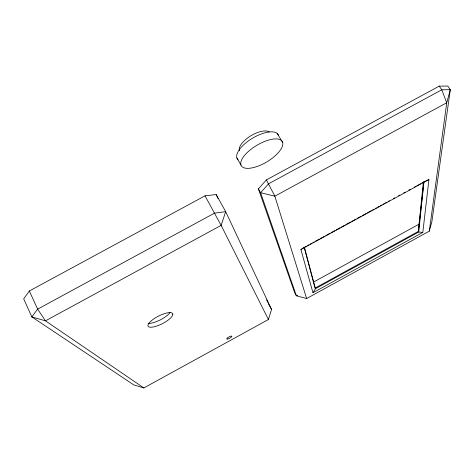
<?xml version="1.0" encoding="UTF-8"?>
<svg xmlns="http://www.w3.org/2000/svg" width="474" height="474" viewBox="0 0 474 474"><rect width="100%" height="100%" fill="white"/><g stroke="black" fill="none" stroke-linecap="round" stroke-linejoin="round"><path stroke-width="0.71" d="M423.371 181.939L418.341 231.407L418.732 232.035L422.814 232.39L428.94 179.539L424.532 181.619M423.904 181.915L418.732 232.035L315.429 288.743L312.959 292.713L300.901 249.543L304.403 247.25L315.429 288.743L315.062 288.103L418.341 231.407L423.904 181.915L421.955 182.982M429.308 231.164L446.733 102.757L450.3 89.687L447.8 86.061L439.238 86.132L266.4 179.901L258.383 188.865L294.775 292.95L296.392 295.806L306.637 298.537L429.308 231.164L431.909 221.429L450.3 89.687L441.756 89.793L268.645 183.752L260.587 192.693L296.392 295.806L297.708 295.498M268.426 319.517L271.537 309.445L225.689 211.647L216.18 194.559L205.017 195.827L29.352 290.983L23.7 298.863L31.841 316.899L133.911 384.977L143.853 387.939L268.426 319.517L221.133 225.369L205.017 195.827M313.592 282.036L419.188 224.107M312.959 292.713L422.814 232.39M305.049 246.895L306.352 246.184M307.65 245.473L308.947 244.762M310.245 244.057L311.542 243.346M312.846 242.635L314.144 241.924M315.441 241.213L319.34 239.086M320.637 238.375L324.536 236.242M325.834 235.531L329.732 233.404M331.03 232.693L334.928 230.56M336.226 229.854L340.119 227.721M341.422 227.01L345.315 224.883M346.618 224.172L350.511 222.039M351.815 221.328L355.707 219.201M357.005 218.49L360.904 216.357M362.201 215.646L366.1 213.519M367.397 212.808L371.296 210.675M372.594 209.97L373.891 209.259M375.195 208.548L376.492 207.837M377.79 207.126L379.087 206.415M380.391 205.704L381.689 204.999M382.986 204.288L384.284 203.577M385.587 202.866L386.885 202.155M388.182 201.444L389.48 200.739M393.379 198.606L394.676 197.895M398.575 195.768L399.872 195.057M403.771 192.924L405.069 192.213M408.967 190.086L410.265 189.375M414.163 187.242L415.461 186.531M416.759 185.826L420.657 183.693M300.901 249.543L428.94 179.539M143.853 387.939L45.48 320.833L31.841 316.899L37.624 309.143L214.55 213.116L225.689 211.647L221.133 225.369L45.48 320.833L37.624 309.143L29.352 290.983M439.238 86.132L441.756 89.793L446.733 102.757L274.843 196.177L260.587 192.693L258.383 188.865M277.213 133.455L282.729 142.644A23.813 9.676 -30.7 0 1 253.288 167.618A23.813 9.676 -30.7 0 1 249.342 150.631A23.813 9.676 -30.7 0 1 282.729 142.644M266.4 179.901L274.843 196.177L306.637 298.537M267.846 302.187L267.502 301.583M236.911 157.996L240.976 165.071M268.367 303.716L271.537 309.445M267.063 300.652L267.3 301.091M266.578 299.9L266.803 300.309M267.526 301.505L267.857 302.139M216.18 194.559L218.07 198.565M304.166 247.227L314.872 287.398M170.018 312.579A13.782 4.296 -27 0 1 159.934 320.098A13.782 4.296 -27 0 1 148.249 323.345M239.518 150.768A17.763 7.46 -30.7 0 1 250.219 136.198A17.763 7.46 -30.7 0 1 269.333 131.979M237.966 159.614A23.736 9.836 -30.7 0 1 252.766 138.064A23.736 9.836 -30.7 0 1 278.54 135.659M172.82 314.434L172.323 315.868A13.805 4.242 -27 0 1 152.142 327.155A13.805 4.242 -27 0 1 155.395 317.847A13.805 4.242 -27 0 1 172.82 314.434M227.81 339.011A2.891 0.758 -28.2 0 0 231.857 336.404A2.891 0.758 -28.2 0 0 228.207 337.346A2.891 0.758 -28.2 0 0 227.81 339.011"/></g></svg>
